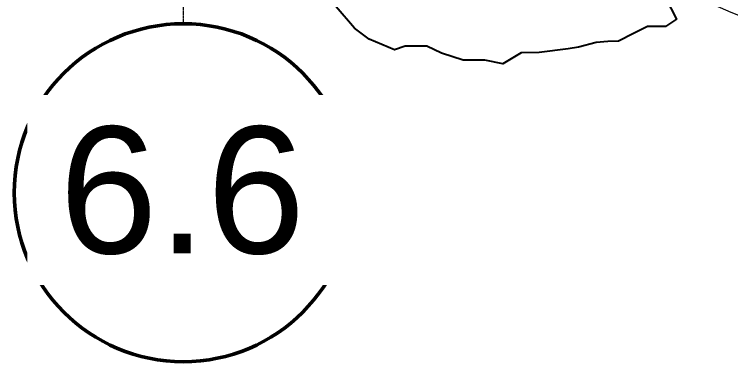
# Model space of a CAD drawing. Header units: inches. Extents: x 3268 to 7018, y 976 to 6708.
# Drawn here: x 5359.4 to 5766.4, y 999.9 to 1197.2 of the extents above; entities that cross this region are included whole.
import ezdxf

# ---------------------------------------------------------------- set-up
doc = ezdxf.new("R2010")
doc.units = ezdxf.units.IN
doc.header["$MEASUREMENT"] = 0
doc.linetypes.add('Grid Line 1_2_', pattern=[0.875, 0.5, -0.125, 0.125, -0.125])
for name, color, linetype, lineweight in [('0-landscaping', 1, 'Continuous', 25), ('C-CURB-BACK', 40, 'Continuous', 13), ('C-CURB-FACE', 80, 'Continuous', 13), ('C-CURB-GUTR', 22, 'Continuous', 15), ('S-GRID', 1, 'Continuous', 9), ('S-GRID-IDEN', 1, 'Continuous', 50), ('site_dwg', 8, 'Continuous', 9)]:
    doc.layers.add(name, color=color, linetype=linetype, lineweight=lineweight)
doc.styles.add('Arial_2', font='arial.ttf', dxfattribs={"height": 72})

# ---------------------------------------------------------------- blocks, each defined once
blk = doc.blocks.new('site_dwg_dec1-V207-Overall Retail Plan Opt 2')
at = {"layer": '0-landscaping', "color": 213, "flags": 128}
blk.add_lwpolyline([(-17.92, -113.84), (-20.26, -122.73), (-25.16, -122.08), (-30.31, -117.56), (-36.02, -116), (-42.16, -114.44), (-45.25, -111.73), (-48.85, -109.16), (-54.95, -106.02), (-58.39, -103.84), (-67.53, -97.64), (-72.67, -93.12), (-80.54, -91.69), (-84.78, -86.14), (-90.96, -80.71), (-95.32, -73.23), (-97.63, -67.55), (-103.81, -62.12), (-107.8, -60.44), (-112.29, -51.02), (-113.7, -44.31), (-113.42, -33.61)], dxfattribs=at)
blk = doc.blocks.new('site_dwg-12440225-Overall Retail Plan Opt 2')
at = {"layer": 'C-CURB-BACK', "color": 253}
blk.add_arc((24340618.96, 9814190.28), 378, 234.9616, 356.1932, dxfattribs=at)
at = {"layer": 'C-CURB-FACE', "color": 253}
blk.add_arc((24340618.96, 9814190.28), 384, 234.9616, 356.1932, dxfattribs=at)
at = {"layer": 'C-CURB-GUTR', "color": 53}
blk.add_arc((24340618.96, 9814190.28), 402, 234.9616, 356.1932, dxfattribs=at)
at = {"xscale": 1.5, "yscale": 1.5, "zscale": 1.5, "rotation": 37.81158375857705}
blk.add_blockref('site_dwg_dec1-V207-Overall Retail Plan Opt 2', (24340320.21, 9813992.27), dxfattribs=at)
blk = doc.blocks.new('Grid - Grid Head - Circle-198325-Overall Retail Plan Opt 2')
at = {"layer": 'S-GRID-IDEN'}
blk.add_circle((0, 0), 0.25, dxfattribs=at)

msp = doc.modelspace()

# ---------------------------------------------------------------- linework, layer by layer
at = {"layer": 'S-GRID', "linetype": 'Grid Line 1_2_'}
msp.add_line((5455.37, 2338.45), (5455.37, 1191.87), dxfattribs=at)

# ---------------------------------------------------------------- block references
at = {"layer": 'S-GRID-IDEN', "xscale": 383.9999999999998, "yscale": 383.9999999999998, "zscale": 383.9999999999998, "rotation": 180}
msp.add_blockref('Grid - Grid Head - Circle-198325-Overall Retail Plan Opt 2', (5455.37, 1095.87), dxfattribs=at)
at = {"layer": 'site_dwg', "color": 53, "lineweight": 15, "rotation": 3.810000000000009}
msp.add_blockref('site_dwg-12440225-Overall Retail Plan Opt 2', (-23628768.69, -11408316.78), dxfattribs=at)

# ---------------------------------------------------------------- next in the draw order: texts
at = {"layer": 'S-GRID-IDEN', "lineweight": 9, "insert": (5384.84, 1133.41), "char_height": 72, "width": 169.68, "attachment_point": 1, "style": 'Arial_2', "bg_fill": 3, "box_fill_scale": 1.25, "bg_fill_color": 256, "bg_fill_true_color": 13158600, "bg_fill_transparency": 0}
msp.add_mtext('6.6', dxfattribs=at)

doc.saveas('drawing.dxf')
